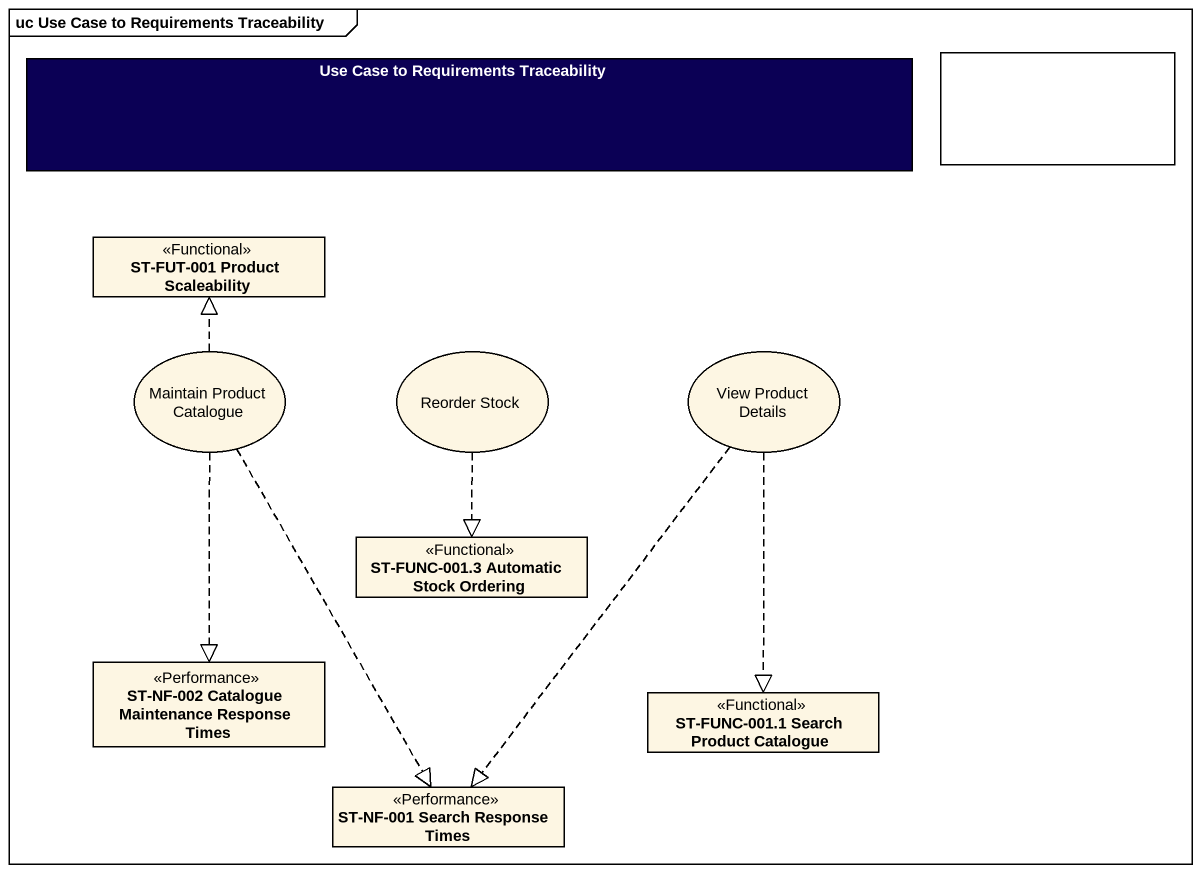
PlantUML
@startuml
mainframe uc Use Case to Requirements Traceability
allowmixing
hide circle
hide empty members
rectangle "Use Case to Requirements Traceability" as Use_Case_to_Requirements #0B0055
rectangle " " as rectangle1
class "ST-FUT-001 Product Scaleability" as ST_FUT_001_Product <<Functional>>
usecase "Maintain Product Catalogue" as Maintain_Product_Catalogue
usecase "Reorder Stock" as Reorder_Stock
usecase "View Product Details" as View_Product_Details
class "ST-FUNC-001.3 Automatic Stock Ordering" as ST_FUNC_001_3_Automatic <<Functional>>
class "ST-NF-002 Catalogue Maintenance Response Times" as ST_NF_002_Catalogue <<Performance>>
class "ST-FUNC-001.1 Search Product Catalogue" as ST_FUNC_001_1_Search <<Functional>>
class "ST-NF-001 Search Response Times" as ST_NF_001_Search_Response <<Performance>>
Maintain_Product_Catalogue .up.|> ST_FUT_001_Product
Maintain_Product_Catalogue ..|> ST_NF_002_Catalogue
Maintain_Product_Catalogue ..|> ST_NF_001_Search_Response
Reorder_Stock ..|> ST_FUNC_001_3_Automatic
View_Product_Details ..|> ST_FUNC_001_1_Search
View_Product_Details ..|> ST_NF_001_Search_Response
@enduml
